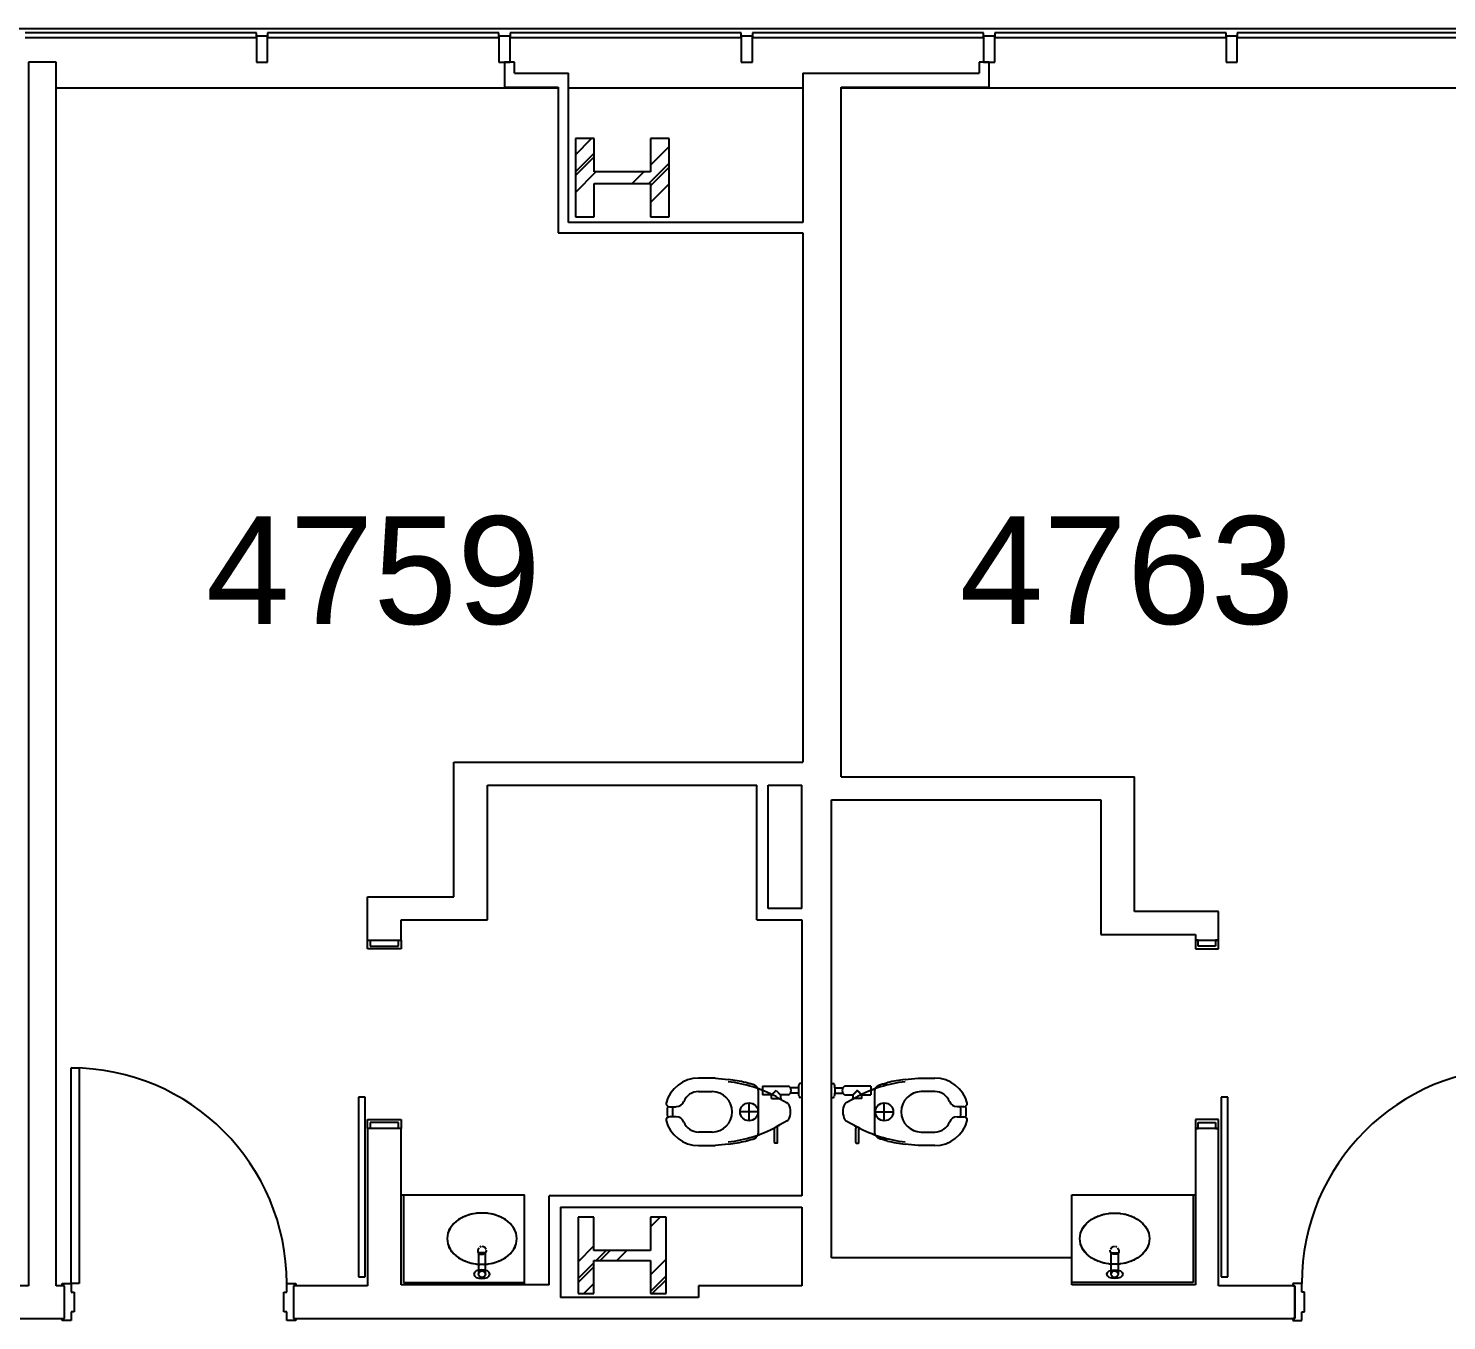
# Model space of a CAD drawing. Header units: inches. Extents: x -1050 to 5570, y -48 to 4302.
# Drawn here: x 1365.3 to 1681.2, y 3964.6 to 4252.3 of the extents above; entities that cross this region are included whole.
import ezdxf

# ---------------------------------------------------------------- set-up
doc = ezdxf.new("R2010")
doc.units = ezdxf.units.IN
doc.header["$LTSCALE"] = 98
doc.header["$MEASUREMENT"] = 0
for name, color, linetype in [('A-ANNO-ROOM', 4, 'CONTINUOUS'), ('A-COLS', 5, 'CONTINUOUS'), ('A-DOOR', 2, 'CONTINUOUS'), ('A-FLOR-PFIX', 2, 'CONTINUOUS'), ('A-GLAZ', 2, 'CONTINUOUS'), ('A-WALL-FULL', 6, 'CONTINUOUS')]:
    doc.layers.add(name, color=color, linetype=linetype)
doc.styles.add('Arial', font='arial.ttf')

msp = doc.modelspace()

# ---------------------------------------------------------------- linework, layer by layer
at = {"layer": 'A-COLS'}
for p, q in [((1487.13, 4224.14), (1490.76, 4227.78)), ((1491.29, 4227.78), (1487.13, 4227.78)), ((1487.13, 4227.78), (1487.13, 4210.38)), ((1491.29, 4220.38), (1491.29, 4227.78)), ((1508.03, 4227.78), (1503.87, 4227.78)), ((1503.87, 4227.78), (1503.87, 4220.38)), ((1508.03, 4210.38), (1508.03, 4227.78)), ((1487.13, 4220.41), (1491.29, 4224.57)), ((1503.87, 4221.87), (1508.03, 4226.03)), ((1487.13, 4219.53), (1491.29, 4223.69)), ((1503.51, 4217.78), (1508.03, 4222.3)), ((1503.87, 4217.27), (1508.03, 4221.43)), ((1487.13, 4215.8), (1491.71, 4220.38)), ((1503.87, 4220.38), (1491.29, 4220.38)), ((1499.77, 4217.78), (1502.37, 4220.38)), ((1491.29, 4210.38), (1491.29, 4217.78)), ((1491.29, 4217.78), (1503.87, 4217.78)), ((1503.87, 4217.78), (1503.87, 4210.38)), ((1503.87, 4213.53), (1508.03, 4217.69)), ((1487.13, 4210.38), (1491.29, 4210.38)), ((1503.87, 4210.38), (1508.03, 4210.38)), ((1491.28, 3987.58), (1487.78, 3987.58)), ((1487.78, 3987.58), (1487.78, 3970.58)), ((1491.28, 3980.17), (1491.28, 3987.58)), ((1507.38, 3987.58), (1503.88, 3987.58)), ((1503.88, 3987.58), (1503.88, 3980.17)), ((1503.88, 3985.46), (1506, 3987.58)), ((1507.38, 3970.58), (1507.38, 3987.58)), ((1487.78, 3977.7), (1491.28, 3981.2)), ((1503.88, 3980.17), (1491.28, 3980.17)), ((1491.28, 3970.58), (1491.28, 3977.98)), ((1491.28, 3977.98), (1503.88, 3977.98)), ((1491.8, 3977.98), (1493.99, 3980.17)), ((1492.67, 3977.98), (1494.86, 3980.17)), ((1496.4, 3977.98), (1498.59, 3980.17)), ((1503.88, 3974.79), (1507.38, 3978.29)), ((1503.88, 3977.98), (1503.88, 3970.58)), ((1487.78, 3973.96), (1491.28, 3977.46)), ((1487.78, 3973.09), (1491.28, 3976.59)), ((1489, 3970.58), (1491.28, 3972.86)), ((1503.88, 3971.06), (1507.38, 3974.56)), ((1504.27, 3970.58), (1507.38, 3973.69)), ((1487.78, 3970.58), (1491.28, 3970.58)), ((1503.88, 3970.58), (1507.38, 3970.58))]:
    msp.add_line(p, q, dxfattribs=at)
at = {"layer": 'A-DOOR'}
for p, q in [((1440.83, 4049.33), (1441.45, 4049.33)), ((1440.83, 4047.33), (1440.83, 4049.33)), ((1441.45, 4049.33), (1441.45, 4047.95)), ((1441.45, 4047.95), (1447.7, 4047.95)), ((1447.7, 4049.33), (1448.33, 4049.33)), ((1447.7, 4047.95), (1447.7, 4049.33)), ((1448.33, 4049.33), (1448.33, 4047.33)), ((1625.27, 4049.33), (1625.27, 4047.33)), ((1625.89, 4049.33), (1625.27, 4049.33)), ((1625.89, 4047.95), (1625.89, 4049.33)), ((1629.77, 4047.95), (1625.89, 4047.95)), ((1630.39, 4049.33), (1629.77, 4049.33)), ((1629.77, 4049.33), (1629.77, 4047.95)), ((1630.39, 4047.33), (1630.39, 4049.33)), ((1448.33, 4047.33), (1440.83, 4047.33)), ((1625.27, 4047.33), (1630.39, 4047.33)), ((1374.83, 4020.83), (1376.58, 4020.83)), ((1374.83, 3972.83), (1374.83, 4020.83)), ((1376.58, 4020.83), (1376.58, 3972.83)), ((1440.33, 4014.33), (1438.83, 4014.33)), ((1438.83, 4014.33), (1438.83, 3974.33)), ((1440.33, 3974.33), (1440.33, 4014.33)), ((1632.49, 4014.33), (1630.99, 4014.33)), ((1630.99, 4014.33), (1630.99, 3974.33)), ((1632.49, 3974.33), (1632.49, 4014.33)), ((1440.83, 4009.33), (1448.33, 4009.33)), ((1440.83, 4007.33), (1440.83, 4009.33)), ((1441.45, 4007.33), (1440.83, 4007.33)), ((1441.45, 4008.7), (1441.45, 4007.33)), ((1447.7, 4008.7), (1441.45, 4008.7)), ((1447.7, 4007.33), (1447.7, 4008.7)), ((1448.33, 4007.33), (1447.7, 4007.33)), ((1448.33, 4009.33), (1448.33, 4007.33)), ((1625.27, 4009.33), (1625.27, 4007.33)), ((1630.39, 4009.33), (1625.27, 4009.33)), ((1625.27, 4007.33), (1625.89, 4007.33)), ((1625.89, 4007.33), (1625.89, 4008.7)), ((1625.89, 4008.7), (1629.77, 4008.7)), ((1629.77, 4008.7), (1629.77, 4007.33)), ((1629.77, 4007.33), (1630.39, 4007.33)), ((1630.39, 4007.33), (1630.39, 4009.33)), ((1372.83, 3972.83), (1374.83, 3972.83)), ((1372.83, 3972.33), (1372.83, 3972.83)), ((1373.33, 3972.33), (1372.83, 3972.33)), ((1373.33, 3965.08), (1373.33, 3972.33)), ((1376.58, 3972.83), (1374.83, 3972.83)), ((1374.83, 3972.83), (1374.83, 3970.89)), ((1422.83, 3972.83), (1424.83, 3972.83)), ((1422.83, 3970.89), (1422.83, 3972.83)), ((1424.33, 3972.33), (1424.33, 3965.08)), ((1424.83, 3972.33), (1424.33, 3972.33)), ((1424.83, 3972.83), (1424.83, 3972.33)), ((1438.83, 3974.33), (1440.33, 3974.33)), ((1630.99, 3974.33), (1632.49, 3974.33)), ((1646.95, 3972.83), (1646.95, 3972.33)), ((1648.95, 3972.83), (1646.95, 3972.83)), ((1646.95, 3972.33), (1647.45, 3972.33)), ((1647.45, 3972.33), (1647.45, 3965.08)), ((1648.95, 3970.89), (1648.95, 3972.83)), ((1374.83, 3970.89), (1375.45, 3970.89)), ((1375.45, 3970.89), (1375.45, 3966.51)), ((1422.2, 3970.89), (1422.83, 3970.89)), ((1422.2, 3966.51), (1422.2, 3970.89)), ((1649.58, 3970.89), (1648.95, 3970.89)), ((1649.58, 3966.51), (1649.58, 3970.89)), ((1374.83, 3966.51), (1374.83, 3964.58)), ((1375.45, 3966.51), (1374.83, 3966.51)), ((1422.83, 3966.51), (1422.2, 3966.51)), ((1422.83, 3964.58), (1422.83, 3966.51)), ((1648.95, 3964.58), (1648.95, 3966.51)), ((1648.95, 3966.51), (1649.58, 3966.51)), ((1372.83, 3965.08), (1373.33, 3965.08)), ((1372.83, 3964.58), (1372.83, 3965.08)), ((1374.83, 3964.58), (1372.83, 3964.58)), ((1424.83, 3964.58), (1422.83, 3964.58)), ((1424.33, 3965.08), (1424.83, 3965.08)), ((1424.83, 3965.08), (1424.83, 3964.58)), ((1647.45, 3965.08), (1646.95, 3965.08)), ((1646.95, 3965.08), (1646.95, 3964.58)), ((1646.95, 3964.58), (1648.95, 3964.58))]:
    msp.add_line(p, q, dxfattribs=at)
for centre, start, end in [((1374.83, 3972.83), 0, 90), ((1374.83, 3972.83), 0, 90), ((1696.95, 3972.83), 90, 180), ((1696.95, 3972.83), 90, 180)]:
    msp.add_arc(centre, 48, start, end, dxfattribs=at)
at = {"layer": 'A-FLOR-PFIX'}
for p, q in [((1518.31, 4018.57), (1514.58, 4018.57)), ((1528.83, 4016.82), (1534.58, 4016.82)), ((1528.83, 4016.82), (1528.83, 4016.53)), ((1528.83, 4016.53), (1528.83, 4016.08)), ((1528.83, 4016.08), (1528.83, 4015.82)), ((1536.83, 4016.45), (1535.01, 4016.45)), ((1536.83, 4016.45), (1536.83, 4015.2)), ((1537.58, 4017.38), (1537.22, 4017.38)), ((1544.2, 4017.38), (1544.56, 4017.38)), ((1544.95, 4016.45), (1546.77, 4016.45)), ((1544.95, 4016.45), (1544.95, 4015.2)), ((1552.95, 4016.82), (1547.2, 4016.82)), ((1552.95, 4016.82), (1552.95, 4016.53)), ((1552.95, 4016.53), (1552.95, 4016.08)), ((1552.95, 4016.08), (1552.95, 4015.82)), ((1563.47, 4018.57), (1567.2, 4018.57)), ((1514.58, 4015.57), (1517.58, 4015.57)), ((1525.83, 4009.07), (1525.83, 4013.07)), ((1527.93, 4006.51), (1527.93, 4015.64)), ((1528.83, 4015.82), (1528.83, 4015.57)), ((1528.83, 4015.57), (1528.83, 4015.32)), ((1528.83, 4015.32), (1528.83, 4014.96)), ((1528.83, 4014.96), (1528.83, 4014.82)), ((1530.83, 4014.82), (1528.83, 4014.82)), ((1530.83, 4014.07), (1530.83, 4014.82)), ((1530.83, 4014.07), (1531.12, 4014.07)), ((1531.12, 4014.07), (1531.33, 4014.07)), ((1531.33, 4014.07), (1531.57, 4014.07)), ((1531.57, 4014.07), (1532.09, 4014.07)), ((1531.83, 4014.44), (1534.3, 4013.11)), ((1532.09, 4014.07), (1532.54, 4014.07)), ((1532.54, 4014.07), (1532.69, 4014.07)), ((1532.69, 4014.07), (1532.83, 4014.07)), ((1532.83, 4014.82), (1532.83, 4014.07)), ((1534.58, 4014.82), (1532.83, 4014.82)), ((1532.88, 4014.12), (1532.88, 4013.88)), ((1536.83, 4015.2), (1535.01, 4015.2)), ((1537.58, 4014.27), (1537.22, 4014.27)), ((1544.2, 4014.27), (1544.56, 4014.27)), ((1544.95, 4015.2), (1546.77, 4015.2)), ((1547.2, 4014.82), (1548.95, 4014.82)), ((1549.95, 4014.44), (1547.48, 4013.11)), ((1548.9, 4014.12), (1548.9, 4013.88)), ((1548.95, 4014.82), (1548.95, 4014.07)), ((1549.09, 4014.07), (1548.95, 4014.07)), ((1549.24, 4014.07), (1549.09, 4014.07)), ((1549.69, 4014.07), (1549.24, 4014.07)), ((1550.21, 4014.07), (1549.69, 4014.07)), ((1550.45, 4014.07), (1550.21, 4014.07)), ((1550.66, 4014.07), (1550.45, 4014.07)), ((1550.95, 4014.07), (1550.66, 4014.07)), ((1550.95, 4014.07), (1550.95, 4014.82)), ((1550.95, 4014.82), (1552.95, 4014.82)), ((1552.95, 4015.82), (1552.95, 4015.57)), ((1552.95, 4015.57), (1552.95, 4015.32)), ((1552.95, 4015.32), (1552.95, 4014.96)), ((1552.95, 4014.96), (1552.95, 4014.82)), ((1553.85, 4006.51), (1553.85, 4015.64)), ((1555.95, 4009.07), (1555.95, 4013.07)), ((1567.2, 4015.57), (1564.2, 4015.57)), ((1508.12, 4012.21), (1509.62, 4012.21)), ((1509.62, 4009.93), (1508.12, 4009.93)), ((1527.83, 4011.07), (1523.83, 4011.07)), ((1553.95, 4011.07), (1557.95, 4011.07)), ((1573.66, 4012.21), (1572.16, 4012.21)), ((1572.16, 4009.93), (1573.66, 4009.93)), ((1517.58, 4006.57), (1514.58, 4006.57)), ((1531.47, 4004.21), (1531.47, 4007.36)), ((1534.3, 4009.04), (1531.83, 4007.71)), ((1532.18, 4004.21), (1532.18, 4007.36)), ((1532.44, 4007.98), (1532.33, 4007.98)), ((1547.48, 4009.04), (1549.95, 4007.71)), ((1549.34, 4007.98), (1549.45, 4007.98)), ((1549.6, 4004.21), (1549.6, 4007.36)), ((1550.31, 4004.21), (1550.31, 4007.36)), ((1564.2, 4006.57), (1567.2, 4006.57)), ((1514.58, 4003.57), (1518.31, 4003.57)), ((1532.1, 4004.12), (1531.55, 4004.12)), ((1549.68, 4004.12), (1550.23, 4004.12)), ((1567.2, 4003.57), (1563.47, 4003.57)), ((1448.33, 3992.58), (1475.83, 3992.58)), ((1448.83, 3992.58), (1448.83, 3973.08)), ((1475.83, 3972.58), (1475.83, 3992.58)), ((1597.77, 3992.58), (1625.27, 3992.58)), ((1597.77, 3972.58), (1597.77, 3992.58)), ((1624.77, 3992.58), (1624.77, 3973.08)), ((1462.44, 3987.78), (1461.12, 3987.08)), ((1463.92, 3988.27), (1462.44, 3987.78)), ((1465.51, 3988.51), (1463.92, 3988.27)), ((1467.14, 3988.51), (1465.51, 3988.51)), ((1468.73, 3988.27), (1467.14, 3988.51)), ((1470.22, 3987.78), (1468.73, 3988.27)), ((1471.53, 3987.08), (1470.22, 3987.78)), ((1602.06, 3987.08), (1603.37, 3987.78)), ((1603.37, 3987.78), (1604.86, 3988.27)), ((1604.86, 3988.27), (1606.45, 3988.51)), ((1606.45, 3988.51), (1608.08, 3988.51)), ((1608.08, 3988.51), (1609.67, 3988.27)), ((1609.67, 3988.27), (1611.16, 3987.78)), ((1611.16, 3987.78), (1612.47, 3987.08)), ((1459.22, 3985.15), (1458.72, 3984.02)), ((1460.03, 3986.19), (1459.22, 3985.15)), ((1461.12, 3987.08), (1460.03, 3986.19)), ((1472.62, 3986.19), (1471.53, 3987.08)), ((1473.44, 3985.15), (1472.62, 3986.19)), ((1473.94, 3984.02), (1473.44, 3985.15)), ((1599.65, 3984.02), (1600.16, 3985.15)), ((1600.16, 3985.15), (1600.97, 3986.19)), ((1600.97, 3986.19), (1602.06, 3987.08)), ((1612.47, 3987.08), (1613.56, 3986.19)), ((1613.56, 3986.19), (1614.37, 3985.15)), ((1614.37, 3985.15), (1614.88, 3984.02)), ((1458.72, 3984.02), (1458.55, 3982.83)), ((1458.55, 3982.83), (1458.72, 3981.64)), ((1458.77, 3984.19), (1458.7, 3983.95)), ((1458.72, 3981.64), (1459.22, 3980.5)), ((1473.44, 3980.5), (1473.94, 3981.64)), ((1473.96, 3983.95), (1473.88, 3984.19)), ((1474.11, 3982.83), (1473.94, 3984.02)), ((1473.94, 3981.64), (1474.11, 3982.83)), ((1599.48, 3982.83), (1599.65, 3984.02)), ((1599.65, 3981.64), (1599.48, 3982.83)), ((1599.63, 3983.95), (1599.71, 3984.19)), ((1600.16, 3980.5), (1599.65, 3981.64)), ((1614.88, 3981.64), (1614.37, 3980.5)), ((1614.82, 3984.19), (1614.9, 3983.95)), ((1614.88, 3984.02), (1615.05, 3982.83)), ((1615.05, 3982.83), (1614.88, 3981.64)), ((1459.22, 3980.5), (1460.03, 3979.47)), ((1460.03, 3979.47), (1461.12, 3978.58)), ((1461.12, 3978.58), (1462.44, 3977.87)), ((1465.65, 3980.81), (1465.37, 3980.33)), ((1465.37, 3980.33), (1465.37, 3979.85)), ((1465.37, 3979.85), (1465.55, 3979.5)), ((1465.55, 3979.5), (1465.72, 3979.37)), ((1465.58, 3979.68), (1465.58, 3974.93)), ((1467.08, 3979.68), (1465.58, 3979.68)), ((1465.72, 3979.37), (1466.64, 3979.38)), ((1466.64, 3979.38), (1467.16, 3979.73)), ((1467.08, 3974.93), (1467.08, 3979.68)), ((1467.16, 3979.73), (1467.32, 3980.14)), ((1467.32, 3980.14), (1467.31, 3980.29)), ((1470.22, 3977.87), (1471.53, 3978.58)), ((1471.53, 3978.58), (1472.62, 3979.47)), ((1472.62, 3979.47), (1473.44, 3980.5)), ((1600.97, 3979.47), (1600.16, 3980.5)), ((1602.06, 3978.58), (1600.97, 3979.47)), ((1603.37, 3977.87), (1602.06, 3978.58)), ((1606.27, 3980.14), (1606.29, 3980.29)), ((1606.43, 3979.73), (1606.27, 3980.14)), ((1606.95, 3979.38), (1606.43, 3979.73)), ((1606.52, 3979.68), (1608.02, 3979.68)), ((1606.52, 3974.93), (1606.52, 3979.68)), ((1607.87, 3979.37), (1606.95, 3979.38)), ((1608.05, 3979.5), (1607.87, 3979.37)), ((1607.94, 3980.81), (1608.23, 3980.33)), ((1608.02, 3979.68), (1608.02, 3974.93)), ((1608.23, 3979.85), (1608.05, 3979.5)), ((1608.23, 3980.33), (1608.23, 3979.85)), ((1612.47, 3978.58), (1611.16, 3977.87)), ((1613.56, 3979.47), (1612.47, 3978.58)), ((1614.37, 3980.5), (1613.56, 3979.47)), ((1462.44, 3977.87), (1463.92, 3977.39)), ((1463.92, 3977.39), (1465.51, 3977.14)), ((1465.51, 3977.14), (1467.14, 3977.14)), ((1467.14, 3977.14), (1468.73, 3977.39)), ((1468.73, 3977.39), (1470.22, 3977.87)), ((1604.86, 3977.39), (1603.37, 3977.87)), ((1606.45, 3977.14), (1604.86, 3977.39)), ((1608.08, 3977.14), (1606.45, 3977.14)), ((1609.67, 3977.39), (1608.08, 3977.14)), ((1611.16, 3977.87), (1609.67, 3977.39)), ((1448.83, 3973.08), (1475.83, 3973.08)), ((1624.77, 3973.08), (1597.77, 3973.08))]:
    msp.add_line(p, q, dxfattribs=at)
for centre, radius in [((1525.83, 4011.07), 2), ((1555.95, 4011.07), 2), ((1466.33, 3974.93), 0.75), ((1607.27, 3974.93), 0.75)]:
    msp.add_circle(centre, radius, dxfattribs=at)
for centre, radius, start, end in [((1514.58, 4011.07), 7.5, 90, 165.1121), ((1548.15, 4277), 260.14, 263.4139, 264.0565), ((1517.96, 3988.65), 29.29, 61.7358, 83.7352), ((1517.96, 3988.65), 29.79, 76.1737, 83.7352), ((1534.09, 4015.82), 1.12, 296.4379, 63.6536), ((1539.19, 4016.45), 2.36, 163.2822, 180), ((1537.27, 4017.03), 0.358, 98.7178, 163.2822), ((1544.51, 4017.03), 0.358, 16.7178, 81.2822), ((1542.59, 4016.45), 2.36, 0, 16.7178), ((1547.69, 4015.82), 1.12, 116.3464, 243.5621), ((1563.82, 3988.65), 29.29, 96.2648, 118.2642), ((1563.82, 3988.65), 29.79, 96.2648, 103.8263), ((1533.63, 4277), 260.14, 275.9435, 276.5861), ((1567.2, 4011.07), 7.5, 14.8879, 90), ((1508.12, 4013), 0.787, 180, 270), ((1509.62, 4014.01), 1.79, 270, 338.2237), ((1514.58, 4012.03), 3.55, 90, 158.2237), ((1517.58, 4011.07), 4.5, 270, 90), ((1532.64, 4013.89), 0.33, 42.7576, 54.9981), ((1533.83, 4012.23), 1, 39.032, 61.7358), ((1531.4, 4011.08), 3.67, 330.7, 29.1134), ((1539.19, 4015.2), 2.36, 180, 196.7178), ((1537.27, 4014.62), 0.358, 196.7178, 261.2822), ((1544.51, 4014.62), 0.358, 278.7178, 343.2822), ((1542.59, 4015.2), 2.36, 343.2822, 0), ((1550.38, 4011.08), 3.67, 150.8866, 209.3), ((1547.95, 4012.23), 1, 118.2642, 140.968), ((1549.14, 4013.89), 0.33, 125.0019, 137.2424), ((1564.2, 4011.07), 4.5, 90, 270), ((1567.2, 4012.03), 3.55, 21.7763, 90), ((1572.16, 4014.01), 1.79, 201.7763, 270), ((1573.66, 4013), 0.787, 270, 0), ((1508.12, 4009.15), 0.787, 90, 180), ((1514.58, 4011.07), 7, 169.5998, 190.4002), ((1515.21, 4011.07), 6.45, 169.8161, 190.1839), ((1509.62, 4008.14), 1.79, 21.7763, 90), ((1572.16, 4008.14), 1.79, 90, 158.2237), ((1566.57, 4011.07), 6.45, 349.8161, 10.1839), ((1573.66, 4009.15), 0.787, 0, 90), ((1567.2, 4011.07), 7, 349.5998, 10.4002), ((1514.58, 4011.07), 7.5, 194.8879, 270), ((1514.58, 4010.12), 3.55, 201.7763, 270), ((1517.96, 4033.5), 29.29, 276.2648, 298.2642), ((1531.65, 4007.36), 0.173, 122.9352, 178.9352), ((1531.44, 4007.6), 0.149, 318.6602, 357.6747), ((1532.22, 4007.6), 0.149, 138.6602, 221.3398), ((1531.67, 4008.08), 0.58, 318.6602, 343.1119), ((1532.01, 4007.36), 0.173, 1.0648, 57.0648), ((1532.18, 4008.39), 0.488, 301.6888, 324.2592), ((1533.83, 4009.92), 1, 298.2642, 320.4406), ((1547.95, 4009.92), 1, 219.5594, 241.7358), ((1549.6, 4008.39), 0.488, 215.7408, 238.3112), ((1550.11, 4008.08), 0.58, 196.8881, 221.3398), ((1549.77, 4007.36), 0.173, 122.9352, 178.9352), ((1549.56, 4007.6), 0.149, 318.6602, 41.3398), ((1563.82, 4033.5), 29.29, 241.7358, 263.7352), ((1550.34, 4007.6), 0.149, 182.3253, 221.3398), ((1550.13, 4007.36), 0.173, 1.0648, 57.0648), ((1567.2, 4011.07), 7.5, 270, 345.1121), ((1567.2, 4010.12), 3.55, 270, 338.2237), ((1548.15, 3745.15), 260.14, 95.9435, 96.5861), ((1517.96, 4033.5), 29.79, 276.2648, 283.8263), ((1531.59, 4004.23), 0.116, 186.3864, 251.6136), ((1532.07, 4004.23), 0.116, 288.3864, 353.6136), ((1549.71, 4004.23), 0.116, 186.3864, 251.6136), ((1550.19, 4004.23), 0.116, 288.3864, 353.6136), ((1563.82, 4033.5), 29.79, 256.1737, 263.7352), ((1533.63, 3745.15), 260.14, 83.4139, 84.0565), ((1466.33, 3980.08), 1, 99.0001, 117.5611), ((1466.33, 3980.08), 1, 18, 88.5147), ((1607.27, 3980.08), 1, 91.4853, 162), ((1607.27, 3980.08), 1, 62.4389, 80.9999)]:
    msp.add_arc(centre, radius, start, end, dxfattribs=at)
at = {"layer": 'A-FLOR-PFIX', "extrusion": (0, 0, -1)}
msp.add_ellipse((1532.68, 4013.06), major_axis=(0, 1.12), ratio=0.5, start_param=0.260484, end_param=0.3552, dxfattribs=at)
at = {"layer": 'A-FLOR-PFIX'}
msp.add_ellipse((1549.1, 4013.06), major_axis=(0, 1.12), ratio=0.5, start_param=0.260484, end_param=0.3552, dxfattribs=at)
at = {"layer": 'A-FLOR-PFIX', "extrusion": (0, 0, -1)}
msp.add_ellipse((1466.29, 3974.92), major_axis=(-1.75, 0), ratio=0.571429, dxfattribs=at)
at = {"layer": 'A-FLOR-PFIX'}
msp.add_ellipse((1607.31, 3974.92), major_axis=(1.75, 0), ratio=0.571429, dxfattribs=at)
for points in [[(1526.88, 4017.07), (1526.59, 4017.16), (1525.99, 4017.34), (1525.38, 4017.5), (1525.08, 4017.57)], [(1554.9, 4017.07), (1555.19, 4017.16), (1555.79, 4017.34), (1556.4, 4017.5), (1556.7, 4017.57)], [(1531.45, 4015.44), (1531.51, 4015.51), (1531.57, 4015.57), (1531.64, 4015.63)], [(1531.64, 4015.63), (1531.7, 4015.7), (1531.76, 4015.76), (1531.83, 4015.82)], [(1531.83, 4015.82), (1531.88, 4015.77), (1531.94, 4015.71), (1532, 4015.66)], [(1532, 4015.66), (1532.05, 4015.6), (1532.11, 4015.55), (1532.16, 4015.49)], [(1532.8, 4014.85), (1532.81, 4014.84), (1532.82, 4014.83), (1532.83, 4014.82), (1532.83, 4014.82)], [(1548.98, 4014.85), (1548.97, 4014.84), (1548.96, 4014.83), (1548.95, 4014.82), (1548.95, 4014.82)], [(1549.78, 4015.66), (1549.73, 4015.6), (1549.67, 4015.55), (1549.62, 4015.49)], [(1549.95, 4015.82), (1549.9, 4015.77), (1549.84, 4015.71), (1549.78, 4015.66)], [(1550.14, 4015.63), (1550.08, 4015.7), (1550.02, 4015.76), (1549.95, 4015.82)], [(1550.33, 4015.44), (1550.27, 4015.51), (1550.21, 4015.57), (1550.14, 4015.63)], [(1525.08, 4004.58), (1525.38, 4004.65), (1525.99, 4004.81), (1526.59, 4004.99), (1526.88, 4005.08)], [(1556.7, 4004.58), (1556.4, 4004.65), (1555.79, 4004.81), (1555.19, 4004.99), (1554.9, 4005.08)]]:
    msp.add_open_spline(points, degree=3, dxfattribs=at)
for points, knots in [([(1527.93, 4015.64), (1527.93, 4015.76), (1527.91, 4015.96), (1527.83, 4016.2), (1527.75, 4016.36), (1527.67, 4016.49), (1527.6, 4016.58), (1527.53, 4016.66), (1527.47, 4016.72), (1527.38, 4016.8), (1527.26, 4016.89), (1527.1, 4016.98), (1526.97, 4017.04), (1526.88, 4017.07)], [0, 0, 0, 0, 0.2, 0.3, 0.4, 0.475, 0.55, 0.5875, 0.625, 0.7, 0.775, 0.85, 1, 1, 1, 1]), ([(1553.85, 4015.64), (1553.85, 4015.76), (1553.87, 4015.96), (1553.95, 4016.2), (1554.03, 4016.36), (1554.11, 4016.49), (1554.19, 4016.58), (1554.25, 4016.66), (1554.31, 4016.72), (1554.4, 4016.8), (1554.52, 4016.89), (1554.68, 4016.98), (1554.81, 4017.04), (1554.9, 4017.07)], [0, 0, 0, 0, 0.2, 0.3, 0.4, 0.475, 0.55, 0.5875, 0.625, 0.7, 0.775, 0.85, 1, 1, 1, 1]), ([(1530.83, 4014.82), (1530.83, 4014.83), (1530.83, 4014.83), (1530.85, 4014.84), (1530.86, 4014.86), (1530.88, 4014.88), (1530.91, 4014.9), (1530.93, 4014.93), (1530.96, 4014.96), (1530.99, 4014.99), (1531.03, 4015.02), (1531.07, 4015.06), (1531.09, 4015.09), (1531.1, 4015.1)], [0, 0, 0, 0, 0.0714286, 0.1071429, 0.1428571, 0.1785714, 0.2142857, 0.25, 0.2857143, 0.3214286, 0.3571429, 0.3928571, 0.4285713, 0.4285713, 0.4285713, 0.4285713]), ([(1531.1, 4015.1), (1531.12, 4015.11), (1531.14, 4015.14), (1531.2, 4015.19), (1531.24, 4015.24), (1531.27, 4015.26)], [0.4285714, 0.4285714, 0.4285714, 0.4285714, 0.4642857, 0.5, 0.5714284, 0.5714284, 0.5714284, 0.5714284]), ([(1531.27, 4015.26), (1531.28, 4015.28), (1531.31, 4015.31), (1531.37, 4015.37), (1531.42, 4015.41), (1531.45, 4015.44)], [0.5714286, 0.5714286, 0.5714286, 0.5714286, 0.6071429, 0.6428571, 0.7142855, 0.7142855, 0.7142855, 0.7142855]), ([(1532.16, 4015.49), (1532.19, 4015.46), (1532.24, 4015.41), (1532.3, 4015.36), (1532.32, 4015.33)], [0.25, 0.25, 0.25, 0.25, 0.3125, 0.375, 0.375, 0.375, 0.375]), ([(1532.32, 4015.33), (1532.35, 4015.3), (1532.39, 4015.27), (1532.44, 4015.22), (1532.46, 4015.19), (1532.47, 4015.18)], [0.375, 0.375, 0.375, 0.375, 0.4375, 0.46875, 0.5, 0.5, 0.5, 0.5]), ([(1532.47, 4015.18), (1532.49, 4015.17), (1532.51, 4015.14), (1532.54, 4015.11), (1532.58, 4015.07), (1532.6, 4015.05), (1532.61, 4015.04)], [0.5000002, 0.5000002, 0.5000002, 0.5000002, 0.53125, 0.5625, 0.59375, 0.625, 0.625, 0.625, 0.625]), ([(1532.61, 4015.04), (1532.62, 4015.03), (1532.64, 4015.01), (1532.67, 4014.98), (1532.7, 4014.95), (1532.72, 4014.93), (1532.75, 4014.91), (1532.77, 4014.88), (1532.79, 4014.86), (1532.8, 4014.85)], [0.625, 0.625, 0.625, 0.625, 0.65625, 0.6875, 0.71875, 0.75, 0.78125, 0.8125, 0.8749999, 0.8749999, 0.8749999, 0.8749999]), ([(1549.17, 4015.04), (1549.16, 4015.03), (1549.14, 4015.01), (1549.11, 4014.98), (1549.08, 4014.95), (1549.06, 4014.93), (1549.03, 4014.91), (1549.01, 4014.88), (1548.99, 4014.86), (1548.98, 4014.85)], [0.625, 0.625, 0.625, 0.625, 0.65625, 0.6875, 0.71875, 0.75, 0.78125, 0.8125, 0.8749999, 0.8749999, 0.8749999, 0.8749999]), ([(1549.31, 4015.18), (1549.29, 4015.17), (1549.27, 4015.14), (1549.24, 4015.11), (1549.2, 4015.07), (1549.18, 4015.05), (1549.17, 4015.04)], [0.5000002, 0.5000002, 0.5000002, 0.5000002, 0.53125, 0.5625, 0.59375, 0.625, 0.625, 0.625, 0.625]), ([(1549.46, 4015.33), (1549.43, 4015.3), (1549.39, 4015.27), (1549.34, 4015.22), (1549.32, 4015.19), (1549.31, 4015.18)], [0.375, 0.375, 0.375, 0.375, 0.4375, 0.46875, 0.5, 0.5, 0.5, 0.5]), ([(1549.62, 4015.49), (1549.59, 4015.46), (1549.54, 4015.41), (1549.48, 4015.36), (1549.46, 4015.33)], [0.25, 0.25, 0.25, 0.25, 0.3125, 0.375, 0.375, 0.375, 0.375]), ([(1550.51, 4015.26), (1550.5, 4015.28), (1550.47, 4015.31), (1550.41, 4015.37), (1550.36, 4015.41), (1550.33, 4015.44)], [0.5714286, 0.5714286, 0.5714286, 0.5714286, 0.6071429, 0.6428571, 0.7142855, 0.7142855, 0.7142855, 0.7142855]), ([(1550.68, 4015.1), (1550.66, 4015.11), (1550.64, 4015.14), (1550.58, 4015.19), (1550.54, 4015.24), (1550.51, 4015.26)], [0.4285714, 0.4285714, 0.4285714, 0.4285714, 0.4642857, 0.5, 0.5714284, 0.5714284, 0.5714284, 0.5714284]), ([(1550.95, 4014.82), (1550.95, 4014.83), (1550.95, 4014.83), (1550.93, 4014.84), (1550.92, 4014.86), (1550.9, 4014.88), (1550.87, 4014.9), (1550.85, 4014.93), (1550.82, 4014.96), (1550.79, 4014.99), (1550.75, 4015.02), (1550.72, 4015.06), (1550.69, 4015.09), (1550.68, 4015.1)], [0, 0, 0, 0, 0.0714286, 0.1071429, 0.1428571, 0.1785714, 0.2142857, 0.25, 0.2857143, 0.3214286, 0.3571429, 0.3928571, 0.4285713, 0.4285713, 0.4285713, 0.4285713]), ([(1526.88, 4005.08), (1527, 4005.12), (1527.17, 4005.2), (1527.38, 4005.34), (1527.52, 4005.47), (1527.64, 4005.62), (1527.78, 4005.83), (1527.9, 4006.13), (1527.93, 4006.38), (1527.93, 4006.51)], [0, 0, 0, 0, 0.2, 0.3, 0.4, 0.5, 0.6, 0.8, 1, 1, 1, 1]), ([(1554.9, 4005.08), (1554.78, 4005.12), (1554.61, 4005.2), (1554.4, 4005.34), (1554.26, 4005.47), (1554.14, 4005.62), (1554, 4005.83), (1553.88, 4006.13), (1553.85, 4006.38), (1553.85, 4006.51)], [0, 0, 0, 0, 0.2, 0.3, 0.4, 0.5, 0.6, 0.8, 1, 1, 1, 1]), ([(1462.71, 3987.88), (1462.41, 3987.77), (1462.1, 3987.63), (1461.79, 3987.47), (1461.77, 3987.45)], [5.1895316, 5.1895316, 5.1895316, 5.1895316, 5.3165414, 5.3302301, 5.3302301, 5.3302301, 5.3302301]), ([(1464.28, 3988.34), (1464.02, 3988.29), (1463.7, 3988.21), (1463.38, 3988.12), (1463.31, 3988.1)], [4.9749558, 4.9749558, 4.9749558, 4.9749558, 5.0748804, 5.1046577, 5.1046577, 5.1046577, 5.1046577]), ([(1465.95, 3988.54), (1465.76, 3988.53), (1465.44, 3988.51), (1465.11, 3988.48), (1464.99, 3988.46)], [4.7595613, 4.7595613, 4.7595613, 4.7595613, 4.8332195, 4.883074, 4.883074, 4.883074, 4.883074]), ([(1467.67, 3988.46), (1467.54, 3988.48), (1467.22, 3988.51), (1466.89, 3988.53), (1466.7, 3988.54)], [4.541704, 4.541704, 4.541704, 4.541704, 4.5915585, 4.6652167, 4.6652167, 4.6652167, 4.6652167]), ([(1469.35, 3988.1), (1469.27, 3988.12), (1468.96, 3988.21), (1468.63, 3988.29), (1468.38, 3988.34)], [4.3201203, 4.3201203, 4.3201203, 4.3201203, 4.3498975, 4.4498221, 4.4498221, 4.4498221, 4.4498221]), ([(1470.89, 3987.45), (1470.86, 3987.47), (1470.56, 3987.63), (1470.24, 3987.77), (1469.95, 3987.88)], [4.0945479, 4.0945479, 4.0945479, 4.0945479, 4.1082365, 4.2352464, 4.2352464, 4.2352464, 4.2352464]), ([(1602.7, 3987.45), (1602.73, 3987.47), (1603.03, 3987.63), (1603.35, 3987.77), (1603.64, 3987.88)], [4.0945479, 4.0945479, 4.0945479, 4.0945479, 4.1082365, 4.2352464, 4.2352464, 4.2352464, 4.2352464]), ([(1604.25, 3988.1), (1604.32, 3988.12), (1604.64, 3988.21), (1604.96, 3988.29), (1605.21, 3988.34)], [4.3201203, 4.3201203, 4.3201203, 4.3201203, 4.3498975, 4.4498221, 4.4498221, 4.4498221, 4.4498221]), ([(1605.92, 3988.46), (1606.05, 3988.48), (1606.37, 3988.51), (1606.7, 3988.53), (1606.89, 3988.54)], [4.541704, 4.541704, 4.541704, 4.541704, 4.5915585, 4.6652167, 4.6652167, 4.6652167, 4.6652167]), ([(1607.64, 3988.54), (1607.83, 3988.53), (1608.16, 3988.51), (1608.48, 3988.48), (1608.61, 3988.46)], [4.7595613, 4.7595613, 4.7595613, 4.7595613, 4.8332195, 4.883074, 4.883074, 4.883074, 4.883074]), ([(1609.32, 3988.34), (1609.57, 3988.29), (1609.89, 3988.21), (1610.21, 3988.12), (1610.28, 3988.1)], [4.9749558, 4.9749558, 4.9749558, 4.9749558, 5.0748804, 5.1046577, 5.1046577, 5.1046577, 5.1046577]), ([(1610.89, 3987.88), (1611.18, 3987.77), (1611.5, 3987.63), (1611.8, 3987.47), (1611.83, 3987.45)], [5.1895316, 5.1895316, 5.1895316, 5.1895316, 5.3165414, 5.3302301, 5.3302301, 5.3302301, 5.3302301]), ([(1459.26, 3985.22), (1459.05, 3984.88), (1458.84, 3984.49), (1458.75, 3984.1), (1458.74, 3984.06)], [5.8415235, 5.8415235, 5.8415235, 5.8415235, 6.0415243, 6.0587858, 6.0587858, 6.0587858, 6.0587858]), ([(1460.14, 3986.28), (1459.86, 3986.02), (1459.58, 3985.67), (1459.32, 3985.31), (1459.28, 3985.26)], [5.6220806, 5.6220806, 5.6220806, 5.6220806, 5.7998634, 5.8343864, 5.8343864, 5.8343864, 5.8343864]), ([(1461.31, 3987.19), (1461, 3987), (1460.71, 3986.79), (1460.45, 3986.57), (1460.45, 3986.57)], [5.4048623, 5.4048623, 5.4048623, 5.4048623, 5.5582024, 5.5583845, 5.5583845, 5.5583845, 5.5583845]), ([(1472.2, 3986.57), (1472.2, 3986.57), (1471.94, 3986.79), (1471.66, 3987), (1471.35, 3987.19)], [3.8663935, 3.8663935, 3.8663935, 3.8663935, 3.8665756, 4.0199157, 4.0199157, 4.0199157, 4.0199157]), ([(1473.37, 3985.25), (1473.33, 3985.31), (1473.09, 3985.67), (1472.8, 3986.02), (1472.52, 3986.28)], [3.5903916, 3.5903916, 3.5903916, 3.5903916, 3.6249146, 3.8026973, 3.8026973, 3.8026973, 3.8026973]), ([(1473.92, 3984.06), (1473.91, 3984.1), (1473.79, 3984.49), (1473.61, 3984.88), (1473.39, 3985.22)], [3.3659921, 3.3659921, 3.3659921, 3.3659921, 3.3832536, 3.5832545, 3.5832545, 3.5832545, 3.5832545]), ([(1599.67, 3984.06), (1599.68, 3984.1), (1599.8, 3984.49), (1599.99, 3984.88), (1600.2, 3985.22)], [3.3659921, 3.3659921, 3.3659921, 3.3659921, 3.3832536, 3.5832545, 3.5832545, 3.5832545, 3.5832545]), ([(1600.22, 3985.25), (1600.26, 3985.31), (1600.5, 3985.67), (1600.8, 3986.02), (1601.08, 3986.28)], [3.5903916, 3.5903916, 3.5903916, 3.5903916, 3.6249146, 3.8026973, 3.8026973, 3.8026973, 3.8026973]), ([(1601.39, 3986.57), (1601.39, 3986.57), (1601.65, 3986.79), (1601.94, 3987), (1602.24, 3987.19)], [3.8663935, 3.8663935, 3.8663935, 3.8663935, 3.8665756, 4.0199157, 4.0199157, 4.0199157, 4.0199157]), ([(1612.29, 3987.19), (1612.59, 3987), (1612.88, 3986.79), (1613.14, 3986.57), (1613.14, 3986.57)], [5.4048623, 5.4048623, 5.4048623, 5.4048623, 5.5582024, 5.5583845, 5.5583845, 5.5583845, 5.5583845]), ([(1613.45, 3986.28), (1613.73, 3986.02), (1614.01, 3985.67), (1614.27, 3985.31), (1614.31, 3985.26)], [5.6220806, 5.6220806, 5.6220806, 5.6220806, 5.7998634, 5.8343864, 5.8343864, 5.8343864, 5.8343864]), ([(1614.33, 3985.22), (1614.54, 3984.88), (1614.75, 3984.49), (1614.85, 3984.1), (1614.85, 3984.06)], [5.8415235, 5.8415235, 5.8415235, 5.8415235, 6.0415243, 6.0587858, 6.0587858, 6.0587858, 6.0587858]), ([(1458.73, 3981.59), (1458.74, 3981.56), (1458.87, 3981.16), (1459.05, 3980.78), (1459.26, 3980.43)], [0.2243995, 0.2243995, 0.2243995, 0.2243995, 0.241661, 0.4416618, 0.4416618, 0.4416618, 0.4416618]), ([(1473.39, 3980.43), (1473.61, 3980.78), (1473.82, 3981.16), (1473.91, 3981.56), (1473.92, 3981.59)], [2.6999308, 2.6999308, 2.6999308, 2.6999308, 2.8999317, 2.9171932, 2.9171932, 2.9171932, 2.9171932]), ([(1600.2, 3980.43), (1599.99, 3980.78), (1599.78, 3981.16), (1599.68, 3981.56), (1599.68, 3981.59)], [2.6999308, 2.6999308, 2.6999308, 2.6999308, 2.8999317, 2.9171932, 2.9171932, 2.9171932, 2.9171932]), ([(1614.86, 3981.59), (1614.85, 3981.56), (1614.73, 3981.16), (1614.54, 3980.78), (1614.33, 3980.43)], [0.2243995, 0.2243995, 0.2243995, 0.2243995, 0.241661, 0.4416618, 0.4416618, 0.4416618, 0.4416618]), ([(1459.29, 3980.4), (1459.33, 3980.34), (1459.57, 3979.98), (1459.86, 3979.64), (1460.14, 3979.37)], [0.448799, 0.448799, 0.448799, 0.448799, 0.4833219, 0.6611047, 0.6611047, 0.6611047, 0.6611047]), ([(1460.45, 3979.08), (1460.45, 3979.08), (1460.71, 3978.86), (1461, 3978.66), (1461.31, 3978.46)], [0.7248008, 0.7248008, 0.7248008, 0.7248008, 0.7249829, 0.878323, 0.878323, 0.878323, 0.878323]), ([(1461.77, 3978.2), (1461.8, 3978.18), (1462.09, 3978.03), (1462.41, 3977.88), (1462.71, 3977.77)], [0.9529552, 0.9529552, 0.9529552, 0.9529552, 0.9666439, 1.0936537, 1.0936537, 1.0936537, 1.0936537]), ([(1469.95, 3977.77), (1470.24, 3977.88), (1470.56, 3978.03), (1470.86, 3978.18), (1470.89, 3978.2)], [2.0479389, 2.0479389, 2.0479389, 2.0479389, 2.1749488, 2.1886374, 2.1886374, 2.1886374, 2.1886374]), ([(1471.35, 3978.46), (1471.66, 3978.66), (1471.95, 3978.86), (1472.2, 3979.08), (1472.2, 3979.08)], [2.2632696, 2.2632696, 2.2632696, 2.2632696, 2.4166097, 2.4167919, 2.4167919, 2.4167919, 2.4167919]), ([(1472.52, 3979.37), (1472.8, 3979.64), (1473.08, 3979.98), (1473.34, 3980.34), (1473.38, 3980.4)], [2.480488, 2.480488, 2.480488, 2.480488, 2.6582707, 2.6927937, 2.6927937, 2.6927937, 2.6927937]), ([(1601.08, 3979.37), (1600.8, 3979.64), (1600.52, 3979.98), (1600.26, 3980.34), (1600.22, 3980.4)], [2.480488, 2.480488, 2.480488, 2.480488, 2.6582707, 2.6927937, 2.6927937, 2.6927937, 2.6927937]), ([(1602.24, 3978.46), (1601.94, 3978.66), (1601.65, 3978.86), (1601.39, 3979.08), (1601.39, 3979.08)], [2.2632696, 2.2632696, 2.2632696, 2.2632696, 2.4166097, 2.4167919, 2.4167919, 2.4167919, 2.4167919]), ([(1603.64, 3977.77), (1603.35, 3977.88), (1603.03, 3978.03), (1602.73, 3978.18), (1602.7, 3978.2)], [2.0479389, 2.0479389, 2.0479389, 2.0479389, 2.1749488, 2.1886374, 2.1886374, 2.1886374, 2.1886374]), ([(1611.83, 3978.2), (1611.8, 3978.18), (1611.5, 3978.03), (1611.18, 3977.88), (1610.89, 3977.77)], [0.9529552, 0.9529552, 0.9529552, 0.9529552, 0.9666439, 1.0936537, 1.0936537, 1.0936537, 1.0936537]), ([(1613.14, 3979.08), (1613.14, 3979.08), (1612.88, 3978.86), (1612.59, 3978.66), (1612.29, 3978.46)], [0.7248008, 0.7248008, 0.7248008, 0.7248008, 0.7249829, 0.878323, 0.878323, 0.878323, 0.878323]), ([(1614.31, 3980.4), (1614.27, 3980.34), (1614.03, 3979.98), (1613.73, 3979.64), (1613.45, 3979.37)], [0.448799, 0.448799, 0.448799, 0.448799, 0.4833219, 0.6611047, 0.6611047, 0.6611047, 0.6611047]), ([(1463.31, 3977.56), (1463.38, 3977.54), (1463.7, 3977.44), (1464.02, 3977.36), (1464.28, 3977.31)], [1.1785276, 1.1785276, 1.1785276, 1.1785276, 1.2083049, 1.3082295, 1.3082295, 1.3082295, 1.3082295]), ([(1464.99, 3977.19), (1465.11, 3977.18), (1465.44, 3977.14), (1465.76, 3977.12), (1465.95, 3977.11)], [1.4001113, 1.4001113, 1.4001113, 1.4001113, 1.4499658, 1.523624, 1.523624, 1.523624, 1.523624]), ([(1466.7, 3977.11), (1466.89, 3977.12), (1467.22, 3977.14), (1467.54, 3977.18), (1467.67, 3977.19)], [1.6179686, 1.6179686, 1.6179686, 1.6179686, 1.6916268, 1.7414813, 1.7414813, 1.7414813, 1.7414813]), ([(1468.38, 3977.31), (1468.63, 3977.36), (1468.96, 3977.44), (1469.27, 3977.54), (1469.34, 3977.56)], [1.8333632, 1.8333632, 1.8333632, 1.8333632, 1.9332878, 1.963065, 1.963065, 1.963065, 1.963065]), ([(1605.21, 3977.31), (1604.96, 3977.36), (1604.64, 3977.44), (1604.32, 3977.54), (1604.25, 3977.56)], [1.8333632, 1.8333632, 1.8333632, 1.8333632, 1.9332878, 1.963065, 1.963065, 1.963065, 1.963065]), ([(1606.89, 3977.11), (1606.7, 3977.12), (1606.37, 3977.14), (1606.05, 3977.18), (1605.92, 3977.19)], [1.6179686, 1.6179686, 1.6179686, 1.6179686, 1.6916268, 1.7414813, 1.7414813, 1.7414813, 1.7414813]), ([(1608.61, 3977.19), (1608.48, 3977.18), (1608.16, 3977.14), (1607.83, 3977.12), (1607.64, 3977.11)], [1.4001113, 1.4001113, 1.4001113, 1.4001113, 1.4499658, 1.523624, 1.523624, 1.523624, 1.523624]), ([(1610.28, 3977.56), (1610.21, 3977.54), (1609.89, 3977.44), (1609.57, 3977.36), (1609.32, 3977.31)], [1.1785276, 1.1785276, 1.1785276, 1.1785276, 1.2083049, 1.3082295, 1.3082295, 1.3082295, 1.3082295])]:
    msp.add_open_spline(points, degree=3, knots=knots, dxfattribs=at)
at = {"layer": 'A-GLAZ'}
for p, q in [((878.59, 4252.33), (2036.33, 4252.33)), ((1416.08, 4251.33), (1364.58, 4251.33)), ((1364.58, 4250.33), (1416.08, 4250.33)), ((1416.08, 4250.33), (1416.08, 4251.33)), ((1470.08, 4251.33), (1418.58, 4251.33)), ((1418.58, 4251.33), (1418.58, 4250.33)), ((1418.58, 4250.33), (1470.08, 4250.33)), ((1470.08, 4250.33), (1470.08, 4251.33)), ((1524.08, 4251.33), (1472.58, 4251.33)), ((1472.58, 4251.33), (1472.58, 4250.33)), ((1472.58, 4250.33), (1524.08, 4250.33)), ((1524.08, 4250.33), (1524.08, 4251.33)), ((1578.08, 4251.33), (1526.58, 4251.33)), ((1526.58, 4251.33), (1526.58, 4250.33)), ((1526.58, 4250.33), (1578.08, 4250.33)), ((1578.08, 4250.33), (1578.08, 4251.33)), ((1632.08, 4251.33), (1580.58, 4251.33)), ((1580.58, 4251.33), (1580.58, 4250.33)), ((1580.58, 4250.33), (1632.08, 4250.33)), ((1632.08, 4250.33), (1632.08, 4251.33)), ((1686.08, 4251.33), (1634.58, 4251.33)), ((1634.58, 4251.33), (1634.58, 4250.33)), ((1634.58, 4250.33), (1686.08, 4250.33)), ((1365.33, 4239.08), (1365.28, 4239.08)), ((1371.45, 4239.08), (1483.33, 4239.08)), ((1485.58, 4239.08), (1537.83, 4239.08)), ((1546.33, 4239.08), (1699.7, 4239.08))]:
    msp.add_line(p, q, dxfattribs=at)
at = {"layer": 'A-GLAZ', "extrusion": (0, 0, -1)}
for p, q in [((1418.58, 4250.58), (1416.08, 4250.58)), ((1416.08, 4250.58), (1416.08, 4244.83)), ((1418.58, 4244.83), (1418.58, 4250.58)), ((1472.58, 4250.58), (1470.08, 4250.58)), ((1470.08, 4250.58), (1470.08, 4244.83)), ((1472.58, 4244.83), (1472.58, 4250.58)), ((1526.58, 4250.58), (1524.08, 4250.58)), ((1524.08, 4250.58), (1524.08, 4244.83)), ((1526.58, 4244.83), (1526.58, 4250.58)), ((1580.58, 4250.58), (1578.08, 4250.58)), ((1578.08, 4250.58), (1578.08, 4244.83)), ((1580.58, 4244.83), (1580.58, 4250.58)), ((1634.58, 4250.58), (1632.08, 4250.58)), ((1632.08, 4250.58), (1632.08, 4244.83)), ((1634.58, 4244.83), (1634.58, 4250.58)), ((1416.08, 4244.83), (1418.58, 4244.83)), ((1470.08, 4244.83), (1472.58, 4244.83)), ((1524.08, 4244.83), (1526.58, 4244.83)), ((1578.08, 4244.83), (1580.58, 4244.83)), ((1632.08, 4244.83), (1634.58, 4244.83))]:
    msp.add_line(p, q, dxfattribs=at)
at = {"layer": 'A-WALL-FULL'}
for p, q in [((1371.45, 4244.83), (1365.33, 4244.83)), ((1365.33, 4244.83), (1365.33, 3972.33)), ((1371.45, 3972.33), (1371.45, 4244.83)), ((1471.33, 4244.83), (1471.33, 4239.2)), ((1473.58, 4244.83), (1471.33, 4244.83)), ((1473.58, 4242.33), (1473.58, 4244.83)), ((1577.08, 4244.83), (1577.08, 4242.33)), ((1579.33, 4244.83), (1577.08, 4244.83)), ((1579.33, 4239.2), (1579.33, 4244.83)), ((1473.58, 4242.33), (1485.58, 4242.33)), ((1485.58, 4209.08), (1485.58, 4242.33)), ((1537.83, 4242.33), (1577.08, 4242.33)), ((1537.83, 4242.33), (1537.83, 4209.08)), ((1471.33, 4239.2), (1483.33, 4239.2)), ((1483.33, 4239.2), (1483.33, 4206.83)), ((1546.33, 4085.7), (1546.33, 4239.2)), ((1546.33, 4239.2), (1579.33, 4239.2)), ((1537.83, 4209.08), (1485.58, 4209.08)), ((1483.33, 4206.83), (1537.83, 4206.83)), ((1537.83, 4206.83), (1537.83, 4088.95)), ((1460.08, 4088.95), (1537.83, 4088.95)), ((1460.08, 4058.95), (1460.08, 4088.95)), ((1546.33, 4085.7), (1611.7, 4085.7)), ((1611.7, 4055.7), (1611.7, 4085.7)), ((1467.58, 4083.83), (1527.58, 4083.83)), ((1467.58, 4053.83), (1467.58, 4083.83)), ((1527.58, 4053.83), (1527.58, 4083.83)), ((1530.08, 4083.83), (1537.58, 4083.83)), ((1530.08, 4056.33), (1530.08, 4083.83)), ((1537.58, 4056.33), (1537.58, 4083.83)), ((1544.2, 4080.58), (1604.2, 4080.58)), ((1544.2, 3978.58), (1544.2, 4080.58)), ((1604.2, 4080.58), (1604.2, 4050.58)), ((1440.83, 4058.95), (1460.08, 4058.95)), ((1440.83, 4049.33), (1440.83, 4058.95)), ((1448.33, 4049.33), (1448.33, 4053.83)), ((1448.33, 4053.83), (1467.58, 4053.83)), ((1527.58, 4053.83), (1537.58, 4053.83)), ((1537.58, 4056.33), (1530.08, 4056.33)), ((1537.58, 4053.83), (1537.58, 3992.33)), ((1630.39, 4055.7), (1611.7, 4055.7)), ((1630.39, 4049.33), (1630.39, 4055.7)), ((1440.83, 4049.33), (1448.33, 4049.33)), ((1604.2, 4050.58), (1625.27, 4050.58)), ((1625.27, 4050.58), (1625.27, 4049.33)), ((1625.27, 4049.33), (1630.39, 4049.33)), ((1440.83, 4007.33), (1440.83, 3972.33)), ((1448.33, 4007.33), (1440.83, 4007.33)), ((1448.33, 3972.58), (1448.33, 4007.33)), ((1625.27, 4007.33), (1625.27, 3972.58)), ((1630.39, 4007.33), (1625.27, 4007.33)), ((1630.39, 3972.33), (1630.39, 4007.33)), ((1537.58, 3992.33), (1481.33, 3992.33)), ((1481.33, 3972.58), (1481.33, 3992.33)), ((1483.83, 3989.83), (1537.58, 3989.83)), ((1483.83, 3989.83), (1483.83, 3969.7)), ((1537.58, 3989.83), (1537.58, 3972.33)), ((1597.77, 3978.58), (1544.2, 3978.58)), ((1597.77, 3972.58), (1597.77, 3978.58)), ((1365.33, 3972.33), (1363.45, 3972.33)), ((1373.33, 3972.33), (1371.45, 3972.33)), ((1373.33, 3965.08), (1373.33, 3972.33)), ((1440.83, 3972.33), (1424.33, 3972.33)), ((1424.33, 3972.33), (1424.33, 3965.08)), ((1481.33, 3972.58), (1448.33, 3972.58)), ((1537.58, 3972.33), (1514.58, 3972.33)), ((1514.58, 3972.33), (1514.58, 3969.7)), ((1625.27, 3972.58), (1597.77, 3972.58)), ((1647.45, 3972.33), (1630.39, 3972.33)), ((1647.45, 3965.08), (1647.45, 3972.33)), ((1514.58, 3969.7), (1483.83, 3969.7)), ((1363.45, 3965.08), (1373.33, 3965.08)), ((1424.33, 3965.08), (1647.45, 3965.08))]:
    msp.add_line(p, q, dxfattribs=at)

# ---------------------------------------------------------------- texts
at = {"layer": 'A-ANNO-ROOM', "style": 'Arial'}
for s, p in [('4759', (1404.85, 4119.7)), ('4763', (1572.72, 4119.7))]:
    msp.add_text(s, height=24, dxfattribs=at).set_placement(p)

doc.saveas('drawing.dxf')
